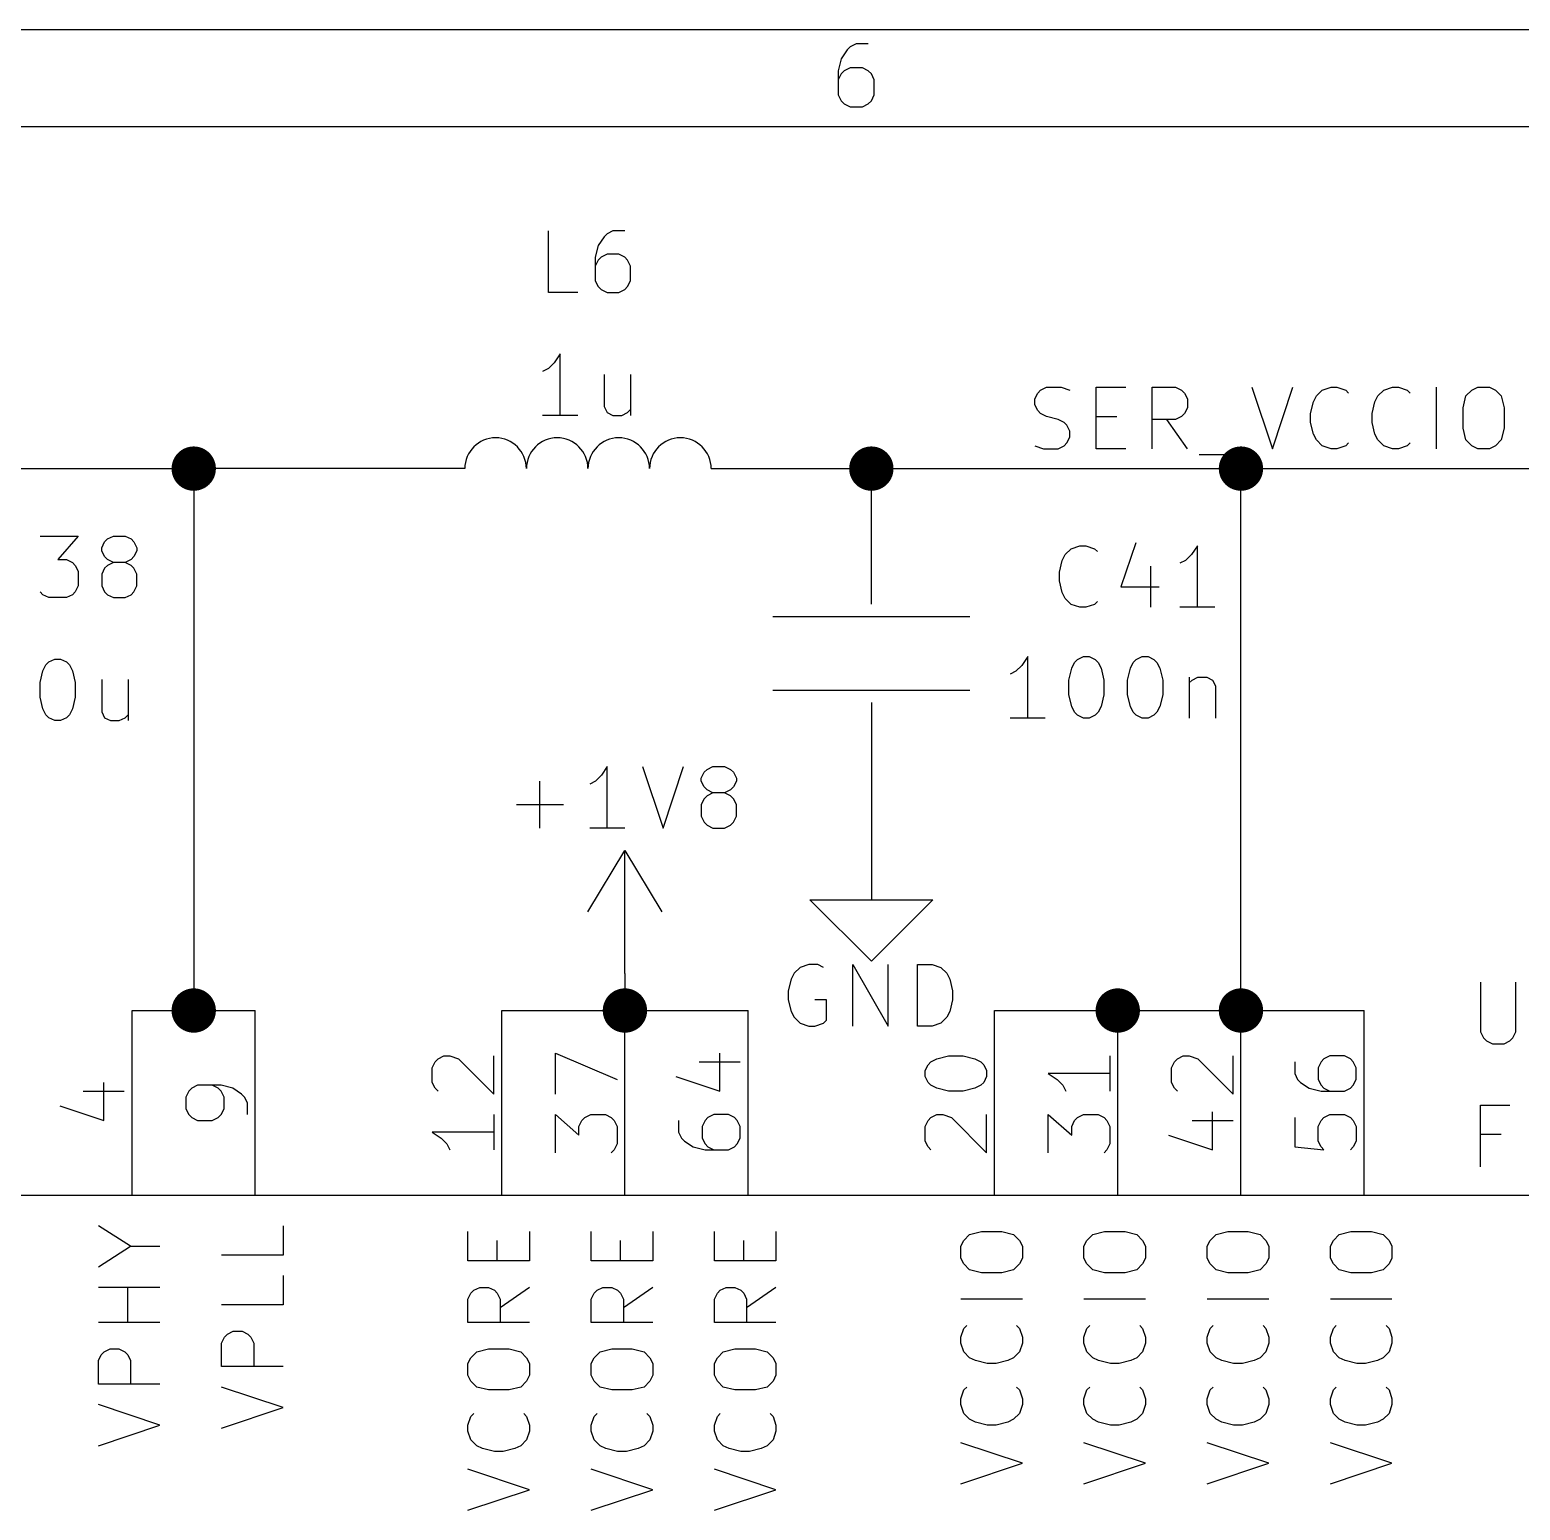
# Model space of a CAD drawing. Extents: x 0.4 to 16.1, y -11.3 to -0.4.
# Drawn here: x 10.577 to 11.787, y -1.596 to -0.394 of the extents above; entities that cross this region are included whole.
import ezdxf

# ---------------------------------------------------------------- set-up
doc = ezdxf.new("R2010")
doc.units = 0
doc.header["$MEASUREMENT"] = 0
for name, color, linetype in [('BLACK', 7, 'CONTINUOUS'), ('CYAN2', 4, 'CONTINUOUS'), ('GREEN2', 3, 'CONTINUOUS'), ('LYELLOW', 51, 'CONTINUOUS'), ('RED2', 1, 'CONTINUOUS')]:
    doc.layers.add(name, color=color, linetype=linetype)

msp = doc.modelspace()

# ---------------------------------------------------------------- linework, layer by layer
at = {"layer": 'BLACK', "linetype": 'CONTINUOUS'}
for p, q in [((11.3926, -0.69339), (11.395, -0.688626)), ((11.395, -0.688626), (11.3974, -0.686248)), ((11.3974, -0.686248), (11.4022, -0.683866)), ((11.4022, -0.683866), (11.4141, -0.683866)), ((11.4141, -0.683866), (11.4212, -0.686248)), ((11.4426, -0.733866), (11.4426, -0.683866)), ((11.4426, -0.683866), (11.4665, -0.683866)), ((11.4879, -0.733866), (11.4879, -0.683866)), ((11.4879, -0.683866), (11.5069, -0.683866)), ((11.5069, -0.683866), (11.5117, -0.686248)), ((11.5117, -0.686248), (11.5141, -0.688626)), ((11.5141, -0.688626), (11.5165, -0.69339)), ((11.5688, -0.683866), (11.5855, -0.733866)), ((11.5855, -0.733866), (11.6022, -0.683866)), ((11.6212, -0.691008), (11.626, -0.686248)), ((11.626, -0.686248), (11.6331, -0.683866)), ((11.6331, -0.683866), (11.6379, -0.683866)), ((11.6379, -0.683866), (11.645, -0.686248)), ((11.645, -0.686248), (11.6474, -0.688626)), ((11.6712, -0.691008), (11.676, -0.686248)), ((11.676, -0.686248), (11.6831, -0.683866)), ((11.6831, -0.683866), (11.6879, -0.683866)), ((11.6879, -0.683866), (11.695, -0.686248)), ((11.695, -0.686248), (11.6974, -0.688626)), ((11.7188, -0.733866), (11.7188, -0.683866)), ((11.7426, -0.691008), (11.7474, -0.686248)), ((11.7474, -0.686248), (11.7522, -0.683866)), ((11.7522, -0.683866), (11.7617, -0.683866)), ((11.7617, -0.683866), (11.7665, -0.686248)), ((11.7665, -0.686248), (11.7712, -0.691008)), ((11.3926, -0.69815), (11.3926, -0.69339)), ((11.395, -0.702913), (11.3926, -0.69815)), ((11.5165, -0.700531), (11.5141, -0.705295)), ((11.5165, -0.69339), (11.5165, -0.700531)), ((11.6165, -0.705295), (11.6188, -0.695772)), ((11.6188, -0.695772), (11.6212, -0.691008)), ((11.6665, -0.705295), (11.6688, -0.695772)), ((11.6688, -0.695772), (11.6712, -0.691008)), ((11.7403, -0.700531), (11.7426, -0.691008)), ((11.7403, -0.717197), (11.7403, -0.700531)), ((11.7712, -0.691008), (11.7736, -0.700531)), ((11.7736, -0.700531), (11.7736, -0.717197)), ((11.3974, -0.705295), (11.395, -0.702913)), ((11.4022, -0.707673), (11.3974, -0.705295)), ((11.4117, -0.710055), (11.4022, -0.707673)), ((11.4165, -0.712437), (11.4117, -0.710055)), ((11.4188, -0.714819), (11.4165, -0.712437)), ((11.4426, -0.707673), (11.4593, -0.707673)), ((11.5069, -0.710055), (11.4879, -0.710055)), ((11.5165, -0.733866), (11.4998, -0.710055)), ((11.5117, -0.707673), (11.5069, -0.710055)), ((11.5141, -0.705295), (11.5117, -0.707673)), ((11.6165, -0.712437), (11.6165, -0.705295)), ((11.6188, -0.721961), (11.6165, -0.712437)), ((11.6665, -0.712437), (11.6665, -0.705295)), ((11.6688, -0.721961), (11.6665, -0.712437)), ((11.4212, -0.719579), (11.4188, -0.714819)), ((11.4188, -0.729102), (11.4212, -0.724343)), ((11.4212, -0.724343), (11.4212, -0.719579)), ((11.6212, -0.72672), (11.6188, -0.721961)), ((11.6712, -0.72672), (11.6688, -0.721961)), ((11.7426, -0.72672), (11.7403, -0.717197)), ((11.7736, -0.717197), (11.7712, -0.72672)), ((11.3926, -0.731484), (11.3998, -0.733866)), ((11.3998, -0.733866), (11.4117, -0.733866)), ((11.4117, -0.733866), (11.4165, -0.731484)), ((11.4165, -0.731484), (11.4188, -0.729102)), ((11.4665, -0.733866), (11.4426, -0.733866)), ((11.626, -0.731484), (11.6212, -0.72672)), ((11.6331, -0.733866), (11.626, -0.731484)), ((11.6379, -0.733866), (11.6331, -0.733866)), ((11.645, -0.731484), (11.6379, -0.733866)), ((11.6474, -0.729102), (11.645, -0.731484)), ((11.676, -0.731484), (11.6712, -0.72672)), ((11.6831, -0.733866), (11.676, -0.731484)), ((11.6879, -0.733866), (11.6831, -0.733866)), ((11.695, -0.731484), (11.6879, -0.733866)), ((11.6974, -0.729102), (11.695, -0.731484)), ((11.7474, -0.731484), (11.7426, -0.72672)), ((11.7522, -0.733866), (11.7474, -0.731484)), ((11.7617, -0.733866), (11.7522, -0.733866)), ((11.7665, -0.731484), (11.7617, -0.733866)), ((11.7712, -0.72672), (11.7665, -0.731484)), ((11.526, -0.738626), (11.5641, -0.738626))]:
    msp.add_line(p, q, dxfattribs=at)
at = {"layer": 'CYAN2', "linetype": 'CONTINUOUS'}
for p, q in [((10.9979, -0.606957), (10.9979, -0.556957)), ((11.0431, -0.561717), (11.0383, -0.568862)), ((11.0455, -0.559339), (11.0431, -0.561717)), ((11.0502, -0.556957), (11.0455, -0.559339)), ((11.0598, -0.556957), (11.0502, -0.556957)), ((11.0383, -0.568862), (11.0359, -0.578386)), ((11.0359, -0.578386), (11.0359, -0.597433)), ((11.0407, -0.578386), (11.0383, -0.580764)), ((11.0455, -0.576004), (11.0407, -0.578386)), ((11.055, -0.576004), (11.0455, -0.576004)), ((11.0598, -0.578386), (11.055, -0.576004)), ((11.0621, -0.580764), (11.0598, -0.578386)), ((11.0383, -0.580764), (11.0359, -0.585528)), ((11.0645, -0.585528), (11.0621, -0.580764)), ((11.0645, -0.597433), (11.0645, -0.585528)), ((11.0359, -0.597433), (11.0383, -0.602193)), ((11.0383, -0.602193), (11.0407, -0.604575)), ((11.0407, -0.604575), (11.0455, -0.606957)), ((11.055, -0.606957), (11.0598, -0.604575)), ((11.0598, -0.604575), (11.0621, -0.602193)), ((11.0621, -0.602193), (11.0645, -0.597433)), ((11.0217, -0.606957), (10.9979, -0.606957)), ((11.0455, -0.606957), (11.055, -0.606957)), ((11.0026, -0.663976), (10.9979, -0.66874)), ((11.0074, -0.656835), (11.0026, -0.663976)), ((11.0074, -0.706835), (11.0074, -0.656835)), ((10.9979, -0.66874), (10.9931, -0.671118)), ((11.0431, -0.6735), (11.0431, -0.699689)), ((11.0645, -0.6735), (11.0645, -0.706835)), ((11.0431, -0.699689), (11.0455, -0.704453)), ((11.0217, -0.706835), (10.9931, -0.706835)), ((11.0455, -0.704453), (11.0502, -0.706835)), ((11.0502, -0.706835), (11.0574, -0.706835)), ((11.0574, -0.706835), (11.0621, -0.704453)), ((11.0621, -0.704453), (11.0645, -0.702071)), ((10.5853, -0.804752), (10.6162, -0.804752)), ((10.6162, -0.804752), (10.5996, -0.823799)), ((10.6353, -0.814276), (10.6376, -0.809512)), ((10.6376, -0.809512), (10.64, -0.807134)), ((10.64, -0.807134), (10.6448, -0.804752)), ((10.6448, -0.804752), (10.6543, -0.804752)), ((10.6543, -0.804752), (10.6591, -0.807134)), ((10.6591, -0.807134), (10.6615, -0.809512)), ((10.6615, -0.809512), (10.6638, -0.814276)), ((11.4746, -0.810232), (11.4626, -0.845945)), ((10.6353, -0.816657), (10.6353, -0.814276)), ((10.6376, -0.821417), (10.6353, -0.816657)), ((10.64, -0.823799), (10.6376, -0.821417)), ((10.6615, -0.821417), (10.6591, -0.823799)), ((10.6638, -0.816657), (10.6615, -0.821417)), ((10.6638, -0.814276), (10.6638, -0.816657)), ((11.415, -0.82452), (11.4174, -0.819756)), ((11.4174, -0.819756), (11.4222, -0.814996)), ((11.4222, -0.814996), (11.4293, -0.812614)), ((11.4293, -0.812614), (11.4341, -0.812614)), ((11.4341, -0.812614), (11.4412, -0.814996)), ((11.4412, -0.814996), (11.4436, -0.817374)), ((11.5198, -0.819756), (11.515, -0.82452)), ((11.5246, -0.812614), (11.5198, -0.819756)), ((11.5246, -0.862614), (11.5246, -0.812614)), ((10.5996, -0.823799), (10.6067, -0.823799)), ((10.6067, -0.823799), (10.6115, -0.826181)), ((10.6115, -0.826181), (10.6138, -0.828559)), ((10.6138, -0.828559), (10.6162, -0.833323)), ((10.6162, -0.833323), (10.6162, -0.845228)), ((10.6376, -0.830941), (10.6353, -0.835705)), ((10.64, -0.828559), (10.6376, -0.830941)), ((10.6448, -0.826181), (10.64, -0.823799)), ((10.6448, -0.826181), (10.64, -0.828559)), ((10.6543, -0.826181), (10.6448, -0.826181)), ((10.6591, -0.823799), (10.6543, -0.826181)), ((10.6591, -0.828559), (10.6543, -0.826181)), ((10.6615, -0.830941), (10.6591, -0.828559)), ((10.6638, -0.835705), (10.6615, -0.830941)), ((11.4126, -0.834043), (11.415, -0.82452)), ((11.4126, -0.841185), (11.4126, -0.834043)), ((11.4865, -0.82928), (11.4865, -0.862614)), ((11.515, -0.82452), (11.5103, -0.826898)), ((10.6162, -0.845228), (10.6138, -0.849988)), ((10.6353, -0.835705), (10.6353, -0.845228)), ((10.6353, -0.845228), (10.6376, -0.849988)), ((10.6615, -0.849988), (10.6638, -0.845228)), ((10.6638, -0.845228), (10.6638, -0.835705)), ((11.415, -0.850709), (11.4126, -0.841185)), ((11.4626, -0.845945), (11.4936, -0.845945)), ((10.5876, -0.85237), (10.5853, -0.849988)), ((10.5924, -0.854752), (10.5876, -0.85237)), ((10.6067, -0.854752), (10.5924, -0.854752)), ((10.6115, -0.85237), (10.6067, -0.854752)), ((10.6138, -0.849988), (10.6115, -0.85237)), ((10.6376, -0.849988), (10.64, -0.85237)), ((10.64, -0.85237), (10.6448, -0.854752)), ((10.6448, -0.854752), (10.6543, -0.854752)), ((10.6543, -0.854752), (10.6591, -0.85237)), ((10.6591, -0.85237), (10.6615, -0.849988)), ((11.4174, -0.855469), (11.415, -0.850709)), ((11.4222, -0.860232), (11.4174, -0.855469)), ((11.4436, -0.85785), (11.4412, -0.860232)), ((11.4293, -0.862614), (11.4222, -0.860232)), ((11.4341, -0.862614), (11.4293, -0.862614)), ((11.4412, -0.860232), (11.4341, -0.862614)), ((11.5388, -0.862614), (11.5103, -0.862614)), ((10.59, -0.90939), (10.5924, -0.907012)), ((10.5924, -0.907012), (10.5972, -0.90463)), ((10.5972, -0.90463), (10.6019, -0.90463)), ((10.6019, -0.90463), (10.6067, -0.907012)), ((10.6067, -0.907012), (10.6091, -0.90939)), ((11.3869, -0.902614), (11.3822, -0.909756)), ((11.3869, -0.952614), (11.3869, -0.902614)), ((11.425, -0.907374), (11.4274, -0.904996)), ((11.4274, -0.904996), (11.4322, -0.902614)), ((11.4322, -0.902614), (11.4369, -0.902614)), ((11.4369, -0.902614), (11.4417, -0.904996)), ((11.4417, -0.904996), (11.4441, -0.907374)), ((11.4726, -0.907374), (11.475, -0.904996)), ((11.475, -0.904996), (11.4798, -0.902614)), ((11.4798, -0.902614), (11.4846, -0.902614)), ((11.4846, -0.902614), (11.4893, -0.904996)), ((11.4893, -0.904996), (11.4917, -0.907374)), ((10.5853, -0.923677), (10.5876, -0.914154)), ((10.5876, -0.914154), (10.59, -0.90939)), ((10.6091, -0.90939), (10.6115, -0.914154)), ((10.6115, -0.914154), (10.6138, -0.923677)), ((11.3774, -0.91452), (11.3726, -0.916898)), ((11.3822, -0.909756), (11.3774, -0.91452)), ((11.4203, -0.921661), (11.4226, -0.912138)), ((11.4226, -0.912138), (11.425, -0.907374)), ((11.4441, -0.907374), (11.4465, -0.912138)), ((11.4465, -0.912138), (11.4488, -0.921661)), ((11.4679, -0.921661), (11.4703, -0.912138)), ((11.4703, -0.912138), (11.4726, -0.907374)), ((11.4917, -0.907374), (11.4941, -0.912138)), ((11.4941, -0.912138), (11.4965, -0.921661)), ((11.5179, -0.91928), (11.5179, -0.952614)), ((11.5203, -0.921661), (11.525, -0.91928)), ((11.525, -0.91928), (11.5322, -0.91928)), ((11.5322, -0.91928), (11.5369, -0.921661)), ((10.5853, -0.935583), (10.5853, -0.923677)), ((10.6138, -0.923677), (10.6138, -0.935583)), ((10.6353, -0.921295), (10.6353, -0.947484)), ((10.6567, -0.921295), (10.6567, -0.95463)), ((11.4203, -0.933567), (11.4203, -0.921661)), ((11.4488, -0.921661), (11.4488, -0.933567)), ((11.4679, -0.933567), (11.4679, -0.921661)), ((11.4965, -0.921661), (11.4965, -0.933567)), ((11.5179, -0.924043), (11.5203, -0.921661)), ((11.5369, -0.921661), (11.5393, -0.926421)), ((11.5393, -0.926421), (11.5393, -0.952614)), ((10.5876, -0.945106), (10.5853, -0.935583)), ((10.6138, -0.935583), (10.6115, -0.945106)), ((11.4226, -0.943091), (11.4203, -0.933567)), ((11.425, -0.94785), (11.4226, -0.943091)), ((11.4465, -0.943091), (11.4441, -0.94785)), ((11.4488, -0.933567), (11.4465, -0.943091)), ((11.4703, -0.943091), (11.4679, -0.933567)), ((11.4726, -0.94785), (11.4703, -0.943091)), ((11.4941, -0.943091), (11.4917, -0.94785)), ((11.4965, -0.933567), (11.4941, -0.943091)), ((10.59, -0.949866), (10.5876, -0.945106)), ((10.5924, -0.952248), (10.59, -0.949866)), ((10.5972, -0.95463), (10.5924, -0.952248)), ((10.6019, -0.95463), (10.5972, -0.95463)), ((10.6067, -0.952248), (10.6019, -0.95463)), ((10.6091, -0.949866), (10.6067, -0.952248)), ((10.6115, -0.945106), (10.6091, -0.949866)), ((10.6353, -0.947484), (10.6376, -0.952248)), ((10.6376, -0.952248), (10.6424, -0.95463)), ((10.6424, -0.95463), (10.6496, -0.95463)), ((10.6496, -0.95463), (10.6543, -0.952248)), ((10.6543, -0.952248), (10.6567, -0.949866)), ((11.4012, -0.952614), (11.3726, -0.952614)), ((11.4274, -0.950232), (11.425, -0.94785)), ((11.4322, -0.952614), (11.4274, -0.950232)), ((11.4369, -0.952614), (11.4322, -0.952614)), ((11.4417, -0.950232), (11.4369, -0.952614)), ((11.4441, -0.94785), (11.4417, -0.950232)), ((11.475, -0.950232), (11.4726, -0.94785)), ((11.4798, -0.952614), (11.475, -0.950232)), ((11.4846, -0.952614), (11.4798, -0.952614)), ((11.4893, -0.950232), (11.4846, -0.952614)), ((11.4917, -0.94785), (11.4893, -0.950232)), ((11.0457, -0.991835), (11.0409, -0.998976)), ((11.0457, -1.04183), (11.0457, -0.991835)), ((11.0743, -0.991835), (11.0909, -1.04183)), ((11.0909, -1.04183), (11.1076, -0.991835)), ((11.1267, -0.994217), (11.1314, -0.991835)), ((11.1314, -0.991835), (11.1409, -0.991835)), ((11.1409, -0.991835), (11.1457, -0.994217)), ((10.9909, -1.04183), (10.9909, -1.00374)), ((11.0362, -1.00374), (11.0314, -1.00612)), ((11.0409, -0.998976), (11.0362, -1.00374)), ((11.1219, -1.00136), (11.1243, -0.996594)), ((11.1219, -1.00374), (11.1219, -1.00136)), ((11.1243, -1.0085), (11.1219, -1.00374)), ((11.1243, -0.996594), (11.1267, -0.994217)), ((11.1457, -0.994217), (11.1481, -0.996594)), ((11.1481, -0.996594), (11.1505, -1.00136)), ((11.1505, -1.00374), (11.1481, -1.0085)), ((11.1505, -1.00136), (11.1505, -1.00374)), ((11.1267, -1.01088), (11.1243, -1.0085)), ((11.1267, -1.01564), (11.1243, -1.01802)), ((11.1314, -1.01326), (11.1267, -1.01088)), ((11.1314, -1.01326), (11.1267, -1.01564)), ((11.1409, -1.01326), (11.1314, -1.01326)), ((11.1457, -1.01088), (11.1409, -1.01326)), ((11.1457, -1.01564), (11.1409, -1.01326)), ((11.1481, -1.0085), (11.1457, -1.01088)), ((11.1481, -1.01802), (11.1457, -1.01564)), ((10.9719, -1.02279), (11.01, -1.02279)), ((11.1243, -1.01802), (11.1219, -1.02279)), ((11.1219, -1.02279), (11.1219, -1.03231)), ((11.1505, -1.02279), (11.1481, -1.01802)), ((11.1505, -1.03231), (11.1505, -1.02279)), ((11.1219, -1.03231), (11.1243, -1.03707)), ((11.1243, -1.03707), (11.1267, -1.03945)), ((11.1267, -1.03945), (11.1314, -1.04183)), ((11.1409, -1.04183), (11.1457, -1.03945)), ((11.1457, -1.03945), (11.1481, -1.03707)), ((11.1481, -1.03707), (11.1505, -1.03231)), ((11.06, -1.04183), (11.0314, -1.04183)), ((11.1314, -1.04183), (11.1409, -1.04183)), ((11.1974, -1.15976), (11.195, -1.16452)), ((11.2022, -1.155), (11.1974, -1.15976)), ((11.2093, -1.15261), (11.2022, -1.155)), ((11.2165, -1.15261), (11.2093, -1.15261)), ((11.2212, -1.155), (11.2165, -1.15261)), ((11.245, -1.20261), (11.245, -1.15261)), ((11.245, -1.15261), (11.2736, -1.20261)), ((11.2736, -1.20261), (11.2736, -1.15261)), ((11.2974, -1.20261), (11.2974, -1.15261)), ((11.2974, -1.15261), (11.3093, -1.15261)), ((11.3093, -1.15261), (11.3165, -1.155)), ((11.3165, -1.155), (11.3212, -1.15976)), ((11.3212, -1.15976), (11.3236, -1.16452)), ((11.195, -1.16452), (11.1926, -1.17404)), ((11.3236, -1.16452), (11.326, -1.17404)), ((11.7545, -1.16695), (11.7545, -1.20743)), ((11.7831, -1.20743), (11.7831, -1.16695)), ((11.1926, -1.17404), (11.1926, -1.18119)), ((11.1926, -1.18119), (11.195, -1.19071)), ((11.2236, -1.18119), (11.2141, -1.18119)), ((11.2236, -1.19785), (11.2236, -1.18119)), ((11.326, -1.18119), (11.3236, -1.19071)), ((11.326, -1.17404), (11.326, -1.18119)), ((11.195, -1.19071), (11.1974, -1.19547)), ((11.1974, -1.19547), (11.2022, -1.20023)), ((11.3212, -1.19547), (11.3165, -1.20023)), ((11.3236, -1.19071), (11.3212, -1.19547)), ((11.2022, -1.20023), (11.2093, -1.20261)), ((11.2093, -1.20261), (11.2141, -1.20261)), ((11.2141, -1.20261), (11.2212, -1.20023)), ((11.2212, -1.20023), (11.2236, -1.19785)), ((11.3093, -1.20261), (11.2974, -1.20261)), ((11.3165, -1.20023), (11.3093, -1.20261)), ((11.7545, -1.20743), (11.7569, -1.21219)), ((11.7807, -1.21219), (11.7831, -1.20743)), ((11.7569, -1.21219), (11.7593, -1.21457)), ((11.7593, -1.21457), (11.7641, -1.21695)), ((11.7641, -1.21695), (11.7736, -1.21695)), ((11.7736, -1.21695), (11.7783, -1.21457)), ((11.7783, -1.21457), (11.7807, -1.21219)), ((11.7545, -1.31683), (11.7545, -1.26683)), ((11.7545, -1.26683), (11.7783, -1.26683)), ((11.7712, -1.29064), (11.7545, -1.29064)), ((10.6588, -1.38143), (10.6326, -1.36476)), ((10.7826, -1.36476), (10.7826, -1.38857)), ((10.9326, -1.39333), (10.9326, -1.36952)), ((10.9564, -1.39333), (10.9564, -1.37667)), ((10.9826, -1.36952), (10.9826, -1.39333)), ((11.0326, -1.39333), (11.0326, -1.36952)), ((11.0564, -1.39333), (11.0564, -1.37667)), ((11.0826, -1.36952), (11.0826, -1.39333)), ((11.1326, -1.39333), (11.1326, -1.36952)), ((11.1564, -1.39333), (11.1564, -1.37667)), ((11.1826, -1.36952), (11.1826, -1.39333)), ((11.3326, -1.38143), (11.335, -1.37667)), ((11.335, -1.37667), (11.3398, -1.3719)), ((11.3398, -1.3719), (11.3493, -1.36952)), ((11.3493, -1.36952), (11.3659, -1.36952)), ((11.3659, -1.36952), (11.3755, -1.3719)), ((11.3755, -1.3719), (11.3802, -1.37667)), ((11.3802, -1.37667), (11.3826, -1.38143)), ((11.4326, -1.38143), (11.435, -1.37667)), ((11.435, -1.37667), (11.4398, -1.3719)), ((11.4398, -1.3719), (11.4493, -1.36952)), ((11.4493, -1.36952), (11.4659, -1.36952)), ((11.4659, -1.36952), (11.4755, -1.3719)), ((11.4755, -1.3719), (11.4802, -1.37667)), ((11.4802, -1.37667), (11.4826, -1.38143)), ((11.5326, -1.38143), (11.535, -1.37667)), ((11.535, -1.37667), (11.5398, -1.3719)), ((11.5398, -1.3719), (11.5493, -1.36952)), ((11.5493, -1.36952), (11.5659, -1.36952)), ((11.5659, -1.36952), (11.5755, -1.3719)), ((11.5755, -1.3719), (11.5802, -1.37667)), ((11.5802, -1.37667), (11.5826, -1.38143)), ((11.6326, -1.38143), (11.635, -1.37667)), ((11.635, -1.37667), (11.6398, -1.3719)), ((11.6398, -1.3719), (11.6493, -1.36952)), ((11.6493, -1.36952), (11.6659, -1.36952)), ((11.6659, -1.36952), (11.6755, -1.3719)), ((11.6755, -1.3719), (11.6802, -1.37667)), ((11.6802, -1.37667), (11.6826, -1.38143)), ((10.6326, -1.39809), (10.6588, -1.38143)), ((10.6588, -1.38143), (10.6826, -1.38143)), ((10.7826, -1.38857), (10.7326, -1.38857)), ((11.3326, -1.39095), (11.3326, -1.38143)), ((11.335, -1.39571), (11.3326, -1.39095)), ((11.3826, -1.39095), (11.3802, -1.39571)), ((11.3826, -1.38143), (11.3826, -1.39095)), ((11.4326, -1.39095), (11.4326, -1.38143)), ((11.435, -1.39571), (11.4326, -1.39095)), ((11.4826, -1.39095), (11.4802, -1.39571)), ((11.4826, -1.38143), (11.4826, -1.39095)), ((11.5326, -1.39095), (11.5326, -1.38143)), ((11.535, -1.39571), (11.5326, -1.39095)), ((11.5826, -1.39095), (11.5802, -1.39571)), ((11.5826, -1.38143), (11.5826, -1.39095)), ((11.6326, -1.39095), (11.6326, -1.38143)), ((11.635, -1.39571), (11.6326, -1.39095)), ((11.6826, -1.39095), (11.6802, -1.39571)), ((11.6826, -1.38143), (11.6826, -1.39095)), ((10.9826, -1.39333), (10.9326, -1.39333)), ((11.0826, -1.39333), (11.0326, -1.39333)), ((11.1826, -1.39333), (11.1326, -1.39333)), ((11.3398, -1.40047), (11.335, -1.39571)), ((11.3493, -1.40285), (11.3398, -1.40047)), ((11.3659, -1.40285), (11.3493, -1.40285)), ((11.3755, -1.40047), (11.3659, -1.40285)), ((11.3802, -1.39571), (11.3755, -1.40047)), ((11.4398, -1.40047), (11.435, -1.39571)), ((11.4493, -1.40285), (11.4398, -1.40047)), ((11.4659, -1.40285), (11.4493, -1.40285)), ((11.4755, -1.40047), (11.4659, -1.40285)), ((11.4802, -1.39571), (11.4755, -1.40047)), ((11.5398, -1.40047), (11.535, -1.39571)), ((11.5493, -1.40285), (11.5398, -1.40047)), ((11.5659, -1.40285), (11.5493, -1.40285)), ((11.5755, -1.40047), (11.5659, -1.40285)), ((11.5802, -1.39571), (11.5755, -1.40047)), ((11.6398, -1.40047), (11.635, -1.39571)), ((11.6493, -1.40285), (11.6398, -1.40047)), ((11.6659, -1.40285), (11.6493, -1.40285)), ((11.6755, -1.40047), (11.6659, -1.40285)), ((11.6802, -1.39571), (11.6755, -1.40047)), ((10.6826, -1.41476), (10.6326, -1.41476)), ((10.6564, -1.44333), (10.6564, -1.41476)), ((10.7826, -1.40524), (10.7826, -1.42905)), ((10.9374, -1.41714), (10.9421, -1.41476)), ((10.9421, -1.41476), (10.9493, -1.41476)), ((10.9493, -1.41476), (10.954, -1.41714)), ((10.9826, -1.41476), (10.9588, -1.43143)), ((11.0374, -1.41714), (11.0421, -1.41476)), ((11.0421, -1.41476), (11.0493, -1.41476)), ((11.0493, -1.41476), (11.054, -1.41714)), ((11.0826, -1.41476), (11.0588, -1.43143)), ((11.1374, -1.41714), (11.1421, -1.41476)), ((11.1421, -1.41476), (11.1493, -1.41476)), ((11.1493, -1.41476), (11.154, -1.41714)), ((11.1826, -1.41476), (11.1588, -1.43143)), ((10.9326, -1.42428), (10.935, -1.41952)), ((10.9326, -1.44333), (10.9326, -1.42428)), ((10.935, -1.41952), (10.9374, -1.41714)), ((10.954, -1.41714), (10.9564, -1.41952)), ((10.9564, -1.41952), (10.9588, -1.42428)), ((10.9588, -1.42428), (10.9588, -1.44333)), ((11.0326, -1.42428), (11.035, -1.41952)), ((11.0326, -1.44333), (11.0326, -1.42428)), ((11.035, -1.41952), (11.0374, -1.41714)), ((11.054, -1.41714), (11.0564, -1.41952)), ((11.0564, -1.41952), (11.0588, -1.42428)), ((11.0588, -1.42428), (11.0588, -1.44333)), ((11.1326, -1.42428), (11.135, -1.41952)), ((11.1326, -1.44333), (11.1326, -1.42428)), ((11.135, -1.41952), (11.1374, -1.41714)), ((11.154, -1.41714), (11.1564, -1.41952)), ((11.1564, -1.41952), (11.1588, -1.42428)), ((11.1588, -1.42428), (11.1588, -1.44333)), ((11.3826, -1.42428), (11.3326, -1.42428)), ((11.4826, -1.42428), (11.4326, -1.42428)), ((11.5826, -1.42428), (11.5326, -1.42428)), ((11.6826, -1.42428), (11.6326, -1.42428)), ((10.7826, -1.42905), (10.7326, -1.42905)), ((10.6826, -1.44333), (10.6326, -1.44333)), ((10.7374, -1.45285), (10.7421, -1.45047)), ((10.7421, -1.45047), (10.7493, -1.45047)), ((10.7493, -1.45047), (10.754, -1.45285)), ((10.9826, -1.44333), (10.9326, -1.44333)), ((11.0826, -1.44333), (11.0326, -1.44333)), ((11.1826, -1.44333), (11.1326, -1.44333)), ((11.3326, -1.45524), (11.335, -1.44809)), ((11.335, -1.44809), (11.3374, -1.44571)), ((11.3779, -1.44571), (11.3802, -1.44809)), ((11.3802, -1.44809), (11.3826, -1.45524)), ((11.4326, -1.45524), (11.435, -1.44809)), ((11.435, -1.44809), (11.4374, -1.44571)), ((11.4779, -1.44571), (11.4802, -1.44809)), ((11.4802, -1.44809), (11.4826, -1.45524)), ((11.5326, -1.45524), (11.535, -1.44809)), ((11.535, -1.44809), (11.5374, -1.44571)), ((11.5779, -1.44571), (11.5802, -1.44809)), ((11.5802, -1.44809), (11.5826, -1.45524)), ((11.6326, -1.45524), (11.635, -1.44809)), ((11.635, -1.44809), (11.6374, -1.44571)), ((11.6779, -1.44571), (11.6802, -1.44809)), ((11.6802, -1.44809), (11.6826, -1.45524)), ((10.7326, -1.46), (10.735, -1.45524)), ((10.7326, -1.47905), (10.7326, -1.46)), ((10.735, -1.45524), (10.7374, -1.45285)), ((10.754, -1.45285), (10.7564, -1.45524)), ((10.7564, -1.45524), (10.7588, -1.46)), ((10.7588, -1.46), (10.7588, -1.47905)), ((11.3326, -1.46), (11.3326, -1.45524)), ((11.335, -1.46714), (11.3326, -1.46)), ((11.3826, -1.46), (11.3802, -1.46714)), ((11.3826, -1.45524), (11.3826, -1.46)), ((11.4326, -1.46), (11.4326, -1.45524)), ((11.435, -1.46714), (11.4326, -1.46)), ((11.4826, -1.46), (11.4802, -1.46714)), ((11.4826, -1.45524), (11.4826, -1.46)), ((11.5326, -1.46), (11.5326, -1.45524)), ((11.535, -1.46714), (11.5326, -1.46)), ((11.5826, -1.46), (11.5802, -1.46714)), ((11.5826, -1.45524), (11.5826, -1.46)), ((11.6326, -1.46), (11.6326, -1.45524)), ((11.635, -1.46714), (11.6326, -1.46)), ((11.6826, -1.46), (11.6802, -1.46714)), ((11.6826, -1.45524), (11.6826, -1.46)), ((10.6326, -1.47428), (10.635, -1.46952)), ((10.6326, -1.49333), (10.6326, -1.47428)), ((10.635, -1.46952), (10.6374, -1.46714)), ((10.6374, -1.46714), (10.6421, -1.46476)), ((10.6421, -1.46476), (10.6493, -1.46476)), ((10.6493, -1.46476), (10.654, -1.46714)), ((10.654, -1.46714), (10.6564, -1.46952)), ((10.6564, -1.46952), (10.6588, -1.47428)), ((10.6588, -1.47428), (10.6588, -1.49333)), ((10.9326, -1.47667), (10.935, -1.4719)), ((10.935, -1.4719), (10.9398, -1.46714)), ((10.9398, -1.46714), (10.9493, -1.46476)), ((10.9493, -1.46476), (10.9659, -1.46476)), ((10.9659, -1.46476), (10.9755, -1.46714)), ((10.9755, -1.46714), (10.9802, -1.4719)), ((10.9802, -1.4719), (10.9826, -1.47667)), ((11.0326, -1.47667), (11.035, -1.4719)), ((11.035, -1.4719), (11.0398, -1.46714)), ((11.0398, -1.46714), (11.0493, -1.46476)), ((11.0493, -1.46476), (11.0659, -1.46476)), ((11.0659, -1.46476), (11.0755, -1.46714)), ((11.0755, -1.46714), (11.0802, -1.4719)), ((11.0802, -1.4719), (11.0826, -1.47667)), ((11.1326, -1.47667), (11.135, -1.4719)), ((11.135, -1.4719), (11.1398, -1.46714)), ((11.1398, -1.46714), (11.1493, -1.46476)), ((11.1493, -1.46476), (11.1659, -1.46476)), ((11.1659, -1.46476), (11.1755, -1.46714)), ((11.1755, -1.46714), (11.1802, -1.4719)), ((11.1802, -1.4719), (11.1826, -1.47667)), ((11.3398, -1.4719), (11.335, -1.46714)), ((11.3445, -1.47428), (11.3398, -1.4719)), ((11.354, -1.47667), (11.3445, -1.47428)), ((11.3707, -1.47428), (11.3612, -1.47667)), ((11.3755, -1.4719), (11.3707, -1.47428)), ((11.3802, -1.46714), (11.3755, -1.4719)), ((11.4398, -1.4719), (11.435, -1.46714)), ((11.4445, -1.47428), (11.4398, -1.4719)), ((11.454, -1.47667), (11.4445, -1.47428)), ((11.4707, -1.47428), (11.4612, -1.47667)), ((11.4755, -1.4719), (11.4707, -1.47428)), ((11.4802, -1.46714), (11.4755, -1.4719)), ((11.5398, -1.4719), (11.535, -1.46714)), ((11.5445, -1.47428), (11.5398, -1.4719)), ((11.554, -1.47667), (11.5445, -1.47428)), ((11.5707, -1.47428), (11.5612, -1.47667)), ((11.5755, -1.4719), (11.5707, -1.47428)), ((11.5802, -1.46714), (11.5755, -1.4719)), ((11.6398, -1.4719), (11.635, -1.46714)), ((11.6445, -1.47428), (11.6398, -1.4719)), ((11.654, -1.47667), (11.6445, -1.47428)), ((11.6707, -1.47428), (11.6612, -1.47667)), ((11.6755, -1.4719), (11.6707, -1.47428)), ((11.6802, -1.46714), (11.6755, -1.4719)), ((10.7826, -1.47905), (10.7326, -1.47905)), ((10.9326, -1.48619), (10.9326, -1.47667)), ((10.935, -1.49095), (10.9326, -1.48619)), ((10.9826, -1.48619), (10.9802, -1.49095)), ((10.9826, -1.47667), (10.9826, -1.48619)), ((11.0326, -1.48619), (11.0326, -1.47667)), ((11.035, -1.49095), (11.0326, -1.48619)), ((11.0826, -1.48619), (11.0802, -1.49095)), ((11.0826, -1.47667), (11.0826, -1.48619)), ((11.1326, -1.48619), (11.1326, -1.47667)), ((11.135, -1.49095), (11.1326, -1.48619)), ((11.1826, -1.48619), (11.1802, -1.49095)), ((11.1826, -1.47667), (11.1826, -1.48619)), ((11.3612, -1.47667), (11.354, -1.47667)), ((11.4612, -1.47667), (11.454, -1.47667)), ((11.5612, -1.47667), (11.554, -1.47667)), ((11.6612, -1.47667), (11.654, -1.47667)), ((10.6826, -1.49333), (10.6326, -1.49333)), ((10.7826, -1.51238), (10.7326, -1.49571)), ((10.9398, -1.49571), (10.935, -1.49095)), ((10.9493, -1.49809), (10.9398, -1.49571)), ((10.9659, -1.49809), (10.9493, -1.49809)), ((10.9755, -1.49571), (10.9659, -1.49809)), ((10.9802, -1.49095), (10.9755, -1.49571)), ((11.0398, -1.49571), (11.035, -1.49095)), ((11.0493, -1.49809), (11.0398, -1.49571)), ((11.0659, -1.49809), (11.0493, -1.49809)), ((11.0755, -1.49571), (11.0659, -1.49809)), ((11.0802, -1.49095), (11.0755, -1.49571)), ((11.1398, -1.49571), (11.135, -1.49095)), ((11.1493, -1.49809), (11.1398, -1.49571)), ((11.1659, -1.49809), (11.1493, -1.49809)), ((11.1755, -1.49571), (11.1659, -1.49809)), ((11.1802, -1.49095), (11.1755, -1.49571)), ((11.3326, -1.50524), (11.335, -1.49809)), ((11.335, -1.49809), (11.3374, -1.49571)), ((11.3779, -1.49571), (11.3802, -1.49809)), ((11.3802, -1.49809), (11.3826, -1.50524)), ((11.4326, -1.50524), (11.435, -1.49809)), ((11.435, -1.49809), (11.4374, -1.49571)), ((11.4779, -1.49571), (11.4802, -1.49809)), ((11.4802, -1.49809), (11.4826, -1.50524)), ((11.5326, -1.50524), (11.535, -1.49809)), ((11.535, -1.49809), (11.5374, -1.49571)), ((11.5779, -1.49571), (11.5802, -1.49809)), ((11.5802, -1.49809), (11.5826, -1.50524)), ((11.6326, -1.50524), (11.635, -1.49809)), ((11.635, -1.49809), (11.6374, -1.49571)), ((11.6779, -1.49571), (11.6802, -1.49809)), ((11.6802, -1.49809), (11.6826, -1.50524)), ((10.6826, -1.52667), (10.6326, -1.51)), ((11.3326, -1.51), (11.3326, -1.50524)), ((11.335, -1.51714), (11.3326, -1.51)), ((11.3826, -1.51), (11.3802, -1.51714)), ((11.3826, -1.50524), (11.3826, -1.51)), ((11.4326, -1.51), (11.4326, -1.50524)), ((11.435, -1.51714), (11.4326, -1.51)), ((11.4826, -1.51), (11.4802, -1.51714)), ((11.4826, -1.50524), (11.4826, -1.51)), ((11.5326, -1.51), (11.5326, -1.50524)), ((11.535, -1.51714), (11.5326, -1.51)), ((11.5826, -1.51), (11.5802, -1.51714)), ((11.5826, -1.50524), (11.5826, -1.51)), ((11.6326, -1.51), (11.6326, -1.50524)), ((11.635, -1.51714), (11.6326, -1.51)), ((11.6826, -1.51), (11.6802, -1.51714)), ((11.6826, -1.50524), (11.6826, -1.51)), ((10.7326, -1.52905), (10.7826, -1.51238)), ((10.9326, -1.52667), (10.935, -1.51952)), ((10.935, -1.51952), (10.9374, -1.51714)), ((10.9779, -1.51714), (10.9802, -1.51952)), ((10.9802, -1.51952), (10.9826, -1.52667)), ((11.0326, -1.52667), (11.035, -1.51952)), ((11.035, -1.51952), (11.0374, -1.51714)), ((11.0779, -1.51714), (11.0802, -1.51952)), ((11.0802, -1.51952), (11.0826, -1.52667)), ((11.1326, -1.52667), (11.135, -1.51952)), ((11.135, -1.51952), (11.1374, -1.51714)), ((11.1779, -1.51714), (11.1802, -1.51952)), ((11.1802, -1.51952), (11.1826, -1.52667)), ((11.3398, -1.5219), (11.335, -1.51714)), ((11.3445, -1.52428), (11.3398, -1.5219)), ((11.3755, -1.5219), (11.3707, -1.52428)), ((11.3802, -1.51714), (11.3755, -1.5219)), ((11.4398, -1.5219), (11.435, -1.51714)), ((11.4445, -1.52428), (11.4398, -1.5219)), ((11.4755, -1.5219), (11.4707, -1.52428)), ((11.4802, -1.51714), (11.4755, -1.5219)), ((11.5398, -1.5219), (11.535, -1.51714)), ((11.5445, -1.52428), (11.5398, -1.5219)), ((11.5755, -1.5219), (11.5707, -1.52428)), ((11.5802, -1.51714), (11.5755, -1.5219)), ((11.6398, -1.5219), (11.635, -1.51714)), ((11.6445, -1.52428), (11.6398, -1.5219)), ((11.6755, -1.5219), (11.6707, -1.52428)), ((11.6802, -1.51714), (11.6755, -1.5219)), ((10.6326, -1.54333), (10.6826, -1.52667)), ((10.9326, -1.53143), (10.9326, -1.52667)), ((10.935, -1.53857), (10.9326, -1.53143)), ((10.9826, -1.53143), (10.9802, -1.53857)), ((10.9826, -1.52667), (10.9826, -1.53143)), ((11.0326, -1.53143), (11.0326, -1.52667)), ((11.035, -1.53857), (11.0326, -1.53143)), ((11.0826, -1.53143), (11.0802, -1.53857)), ((11.0826, -1.52667), (11.0826, -1.53143)), ((11.1326, -1.53143), (11.1326, -1.52667)), ((11.135, -1.53857), (11.1326, -1.53143)), ((11.1826, -1.53143), (11.1802, -1.53857)), ((11.1826, -1.52667), (11.1826, -1.53143)), ((11.354, -1.52667), (11.3445, -1.52428)), ((11.3612, -1.52667), (11.354, -1.52667)), ((11.3707, -1.52428), (11.3612, -1.52667)), ((11.454, -1.52667), (11.4445, -1.52428)), ((11.4612, -1.52667), (11.454, -1.52667)), ((11.4707, -1.52428), (11.4612, -1.52667)), ((11.554, -1.52667), (11.5445, -1.52428)), ((11.5612, -1.52667), (11.554, -1.52667)), ((11.5707, -1.52428), (11.5612, -1.52667)), ((11.654, -1.52667), (11.6445, -1.52428)), ((11.6612, -1.52667), (11.654, -1.52667)), ((11.6707, -1.52428), (11.6612, -1.52667)), ((10.9398, -1.54333), (10.935, -1.53857)), ((10.9445, -1.54571), (10.9398, -1.54333)), ((10.954, -1.54809), (10.9445, -1.54571)), ((10.9612, -1.54809), (10.954, -1.54809)), ((10.9707, -1.54571), (10.9612, -1.54809)), ((10.9755, -1.54333), (10.9707, -1.54571)), ((10.9802, -1.53857), (10.9755, -1.54333)), ((11.0398, -1.54333), (11.035, -1.53857)), ((11.0445, -1.54571), (11.0398, -1.54333)), ((11.054, -1.54809), (11.0445, -1.54571)), ((11.0612, -1.54809), (11.054, -1.54809)), ((11.0707, -1.54571), (11.0612, -1.54809)), ((11.0755, -1.54333), (11.0707, -1.54571)), ((11.0802, -1.53857), (11.0755, -1.54333)), ((11.1398, -1.54333), (11.135, -1.53857)), ((11.1445, -1.54571), (11.1398, -1.54333)), ((11.154, -1.54809), (11.1445, -1.54571)), ((11.1612, -1.54809), (11.154, -1.54809)), ((11.1707, -1.54571), (11.1612, -1.54809)), ((11.1755, -1.54333), (11.1707, -1.54571)), ((11.1802, -1.53857), (11.1755, -1.54333)), ((11.3826, -1.55762), (11.3326, -1.54095)), ((11.4826, -1.55762), (11.4326, -1.54095)), ((11.5826, -1.55762), (11.5326, -1.54095)), ((11.6826, -1.55762), (11.6326, -1.54095)), ((11.3326, -1.57428), (11.3826, -1.55762)), ((11.4326, -1.57428), (11.4826, -1.55762)), ((11.5326, -1.57428), (11.5826, -1.55762)), ((11.6326, -1.57428), (11.6826, -1.55762)), ((10.9826, -1.57905), (10.9326, -1.56238)), ((11.0826, -1.57905), (11.0326, -1.56238)), ((11.1826, -1.57905), (11.1326, -1.56238)), ((10.9326, -1.59571), (10.9826, -1.57905)), ((11.0326, -1.59571), (11.0826, -1.57905)), ((11.1326, -1.59571), (11.1826, -1.57905))]:
    msp.add_line(p, q, dxfattribs=at)
at = {"layer": 'GREEN2', "linetype": 'CONTINUOUS'}
for p, q in [((10.41, -0.75), (10.71, -0.75)), ((10.88, -0.75), (10.71, -0.75)), ((10.71, -0.75), (10.71, -1.19)), ((11.18, -0.75), (11.26, -0.75)), ((11.26, -0.75), (11.56, -0.75)), ((11.56, -1.19), (11.56, -0.75)), ((11.56, -0.75), (12.13, -0.75)), ((11.06, -1.16), (11.06, -1.19)), ((10.66, -1.19), (10.71, -1.19)), ((10.71, -1.19), (10.76, -1.19)), ((10.96, -1.19), (11.06, -1.19)), ((11.06, -1.19), (11.16, -1.19)), ((11.36, -1.19), (11.46, -1.19)), ((11.46, -1.19), (11.56, -1.19)), ((11.56, -1.19), (11.66, -1.19))]:
    msp.add_line(p, q, dxfattribs=at)
at = {"layer": 'GREEN2', "const_width": 0.018}
for points in [[(10.701, -0.75, 1), (10.719, -0.75, 1)], [(11.251, -0.75, 1), (11.269, -0.75, 1)], [(11.551, -0.75, 1), (11.569, -0.75, 1)], [(10.701, -1.19, 1), (10.719, -1.19, 1)], [(11.051, -1.19, 1), (11.069, -1.19, 1)], [(11.451, -1.19, 1), (11.469, -1.19, 1)], [(11.551, -1.19, 1), (11.569, -1.19, 1)]]:
    msp.add_lwpolyline(points, format="xyb", close=True, dxfattribs=at)
at = {"layer": 'LYELLOW', "linetype": 'CONTINUOUS'}
msp.add_line((10.11, -1.34), (12.21, -1.34), dxfattribs=at)
at = {"layer": 'RED2', "linetype": 'CONTINUOUS'}
for p, q in [((16.1413, -0.393701), (0.393701, -0.393701)), ((11.2405, -0.409917), (11.2356, -0.417228)), ((11.2429, -0.40748), (11.2405, -0.409917)), ((11.2478, -0.405039), (11.2429, -0.40748)), ((11.2575, -0.405039), (11.2478, -0.405039)), ((11.2356, -0.417228), (11.2332, -0.426976)), ((11.2332, -0.426976), (11.2332, -0.446472)), ((11.2356, -0.429413), (11.2332, -0.434287)), ((11.238, -0.426976), (11.2356, -0.429413)), ((11.2429, -0.424539), (11.238, -0.426976)), ((11.2527, -0.424539), (11.2429, -0.424539)), ((11.2575, -0.426976), (11.2527, -0.424539)), ((11.26, -0.429413), (11.2575, -0.426976)), ((11.2624, -0.434287), (11.26, -0.429413)), ((11.2624, -0.446472), (11.2624, -0.434287)), ((11.2332, -0.446472), (11.2356, -0.451346)), ((11.26, -0.451346), (11.2624, -0.446472)), ((11.2356, -0.451346), (11.238, -0.453783)), ((11.238, -0.453783), (11.2429, -0.45622)), ((11.2429, -0.45622), (11.2527, -0.45622)), ((11.2527, -0.45622), (11.2575, -0.453783)), ((11.2575, -0.453783), (11.26, -0.451346)), ((16.0626, -0.472441), (0.472441, -0.472441)), ((10.93, -0.75), (10.88, -0.75)), ((11.13, -0.75), (11.18, -0.75)), ((11.26, -0.86), (11.26, -0.75)), ((11.18, -0.87), (11.34, -0.87)), ((11.18, -0.93), (11.34, -0.93)), ((11.26, -0.94), (11.26, -1.05)), ((11.26, -1.05), (11.26, -1.1)), ((11.03, -1.11), (11.06, -1.06)), ((11.06, -1.16), (11.06, -1.06)), ((11.06, -1.06), (11.09, -1.11)), ((11.26, -1.15), (11.21, -1.1)), ((11.21, -1.1), (11.26, -1.1)), ((11.26, -1.1), (11.31, -1.1)), ((11.31, -1.1), (11.26, -1.15)), ((10.66, -1.34), (10.66, -1.19)), ((10.76, -1.34), (10.76, -1.19)), ((10.96, -1.34), (10.96, -1.19)), ((11.06, -1.34), (11.06, -1.19)), ((11.16, -1.34), (11.16, -1.19)), ((11.36, -1.34), (11.36, -1.19)), ((11.46, -1.34), (11.46, -1.19)), ((11.56, -1.34), (11.56, -1.19)), ((11.66, -1.34), (11.66, -1.19)), ((10.9036, -1.23643), (10.906, -1.23167)), ((10.906, -1.23167), (10.9084, -1.22928)), ((10.9084, -1.22928), (10.9131, -1.2269)), ((10.9131, -1.2269), (10.9179, -1.2269)), ((10.9179, -1.2269), (10.925, -1.22928)), ((10.925, -1.22928), (10.9536, -1.25785)), ((10.9536, -1.25785), (10.9536, -1.2269)), ((11.0036, -1.25785), (11.0036, -1.22452)), ((11.0036, -1.22452), (11.0536, -1.24595)), ((11.1203, -1.23167), (11.1536, -1.23167)), ((11.1369, -1.25547), (11.1369, -1.22452)), ((11.306, -1.23405), (11.3084, -1.23167)), ((11.3084, -1.23167), (11.3131, -1.22928)), ((11.3131, -1.22928), (11.3227, -1.2269)), ((11.3227, -1.2269), (11.3346, -1.2269)), ((11.3346, -1.2269), (11.3441, -1.22928)), ((11.3441, -1.22928), (11.3489, -1.23167)), ((11.3489, -1.23167), (11.3512, -1.23405)), ((11.4536, -1.2269), (11.4536, -1.25547)), ((11.5036, -1.23643), (11.506, -1.23167)), ((11.506, -1.23167), (11.5084, -1.22928)), ((11.5084, -1.22928), (11.5131, -1.2269)), ((11.5131, -1.2269), (11.5179, -1.2269)), ((11.5179, -1.2269), (11.525, -1.22928)), ((11.525, -1.22928), (11.5536, -1.25785)), ((11.5536, -1.25785), (11.5536, -1.2269)), ((11.6036, -1.23167), (11.6036, -1.24119)), ((11.625, -1.23167), (11.6227, -1.23643)), ((11.6274, -1.22928), (11.625, -1.23167)), ((11.6322, -1.2269), (11.6274, -1.22928)), ((11.6441, -1.2269), (11.6322, -1.2269)), ((11.6489, -1.22928), (11.6441, -1.2269)), ((11.6512, -1.23167), (11.6489, -1.22928)), ((11.6536, -1.23643), (11.6512, -1.23167)), ((10.9036, -1.24833), (10.9036, -1.23643)), ((11.1012, -1.24357), (11.1369, -1.25547)), ((11.3036, -1.23881), (11.306, -1.23405)), ((11.3036, -1.24357), (11.3036, -1.23881)), ((11.306, -1.24833), (11.3036, -1.24357)), ((11.3512, -1.23405), (11.3536, -1.23881)), ((11.3536, -1.24357), (11.3512, -1.24833)), ((11.3536, -1.23881), (11.3536, -1.24357)), ((11.4536, -1.24119), (11.4036, -1.24119)), ((11.4036, -1.24119), (11.4108, -1.24595)), ((11.4108, -1.24595), (11.4155, -1.25071)), ((11.5036, -1.24833), (11.5036, -1.23643)), ((11.6036, -1.24119), (11.606, -1.24595)), ((11.606, -1.24595), (11.6084, -1.24833)), ((11.6227, -1.23643), (11.6227, -1.24595)), ((11.6227, -1.24595), (11.625, -1.25071)), ((11.6512, -1.25071), (11.6536, -1.24595)), ((11.6536, -1.24595), (11.6536, -1.23643)), ((10.6203, -1.25547), (10.6536, -1.25547)), ((10.6369, -1.27928), (10.6369, -1.24833)), ((10.706, -1.25547), (10.7036, -1.26024)), ((10.7084, -1.25309), (10.706, -1.25547)), ((10.7131, -1.25071), (10.7084, -1.25309)), ((10.7322, -1.25071), (10.7131, -1.25071)), ((10.7298, -1.25309), (10.725, -1.25071)), ((10.7322, -1.25547), (10.7298, -1.25309)), ((10.7417, -1.25309), (10.7322, -1.25071)), ((10.7346, -1.26024), (10.7322, -1.25547)), ((10.7489, -1.25785), (10.7417, -1.25309)), ((10.7512, -1.26024), (10.7489, -1.25785)), ((10.906, -1.25309), (10.9036, -1.24833)), ((10.9084, -1.25547), (10.906, -1.25309)), ((11.3084, -1.25071), (11.306, -1.24833)), ((11.3131, -1.25309), (11.3084, -1.25071)), ((11.3227, -1.25547), (11.3131, -1.25309)), ((11.3346, -1.25547), (11.3227, -1.25547)), ((11.3441, -1.25309), (11.3346, -1.25547)), ((11.3489, -1.25071), (11.3441, -1.25309)), ((11.3512, -1.24833), (11.3489, -1.25071)), ((11.4155, -1.25071), (11.4179, -1.25547)), ((11.506, -1.25309), (11.5036, -1.24833)), ((11.5084, -1.25547), (11.506, -1.25309)), ((11.6084, -1.24833), (11.6155, -1.25309)), ((11.6155, -1.25309), (11.625, -1.25547)), ((11.625, -1.25071), (11.6274, -1.25309)), ((11.625, -1.25547), (11.6441, -1.25547)), ((11.6274, -1.25309), (11.6322, -1.25547)), ((11.6441, -1.25547), (11.6489, -1.25309)), ((11.6489, -1.25309), (11.6512, -1.25071)), ((10.6012, -1.26738), (10.6369, -1.27928)), ((10.7036, -1.26024), (10.7036, -1.26976)), ((10.7036, -1.26976), (10.706, -1.27452)), ((10.7322, -1.27452), (10.7346, -1.26976)), ((10.7346, -1.26976), (10.7346, -1.26024)), ((10.7536, -1.265), (10.7512, -1.26024)), ((10.7536, -1.27452), (10.7536, -1.265)), ((10.706, -1.27452), (10.7084, -1.2769)), ((10.7084, -1.2769), (10.7131, -1.27928)), ((10.7131, -1.27928), (10.725, -1.27928)), ((10.725, -1.27928), (10.7298, -1.2769)), ((10.7298, -1.2769), (10.7322, -1.27452)), ((10.9536, -1.27452), (10.9536, -1.30309)), ((11.0036, -1.30547), (11.0036, -1.27452)), ((11.0036, -1.27452), (11.0227, -1.29119)), ((11.0227, -1.28405), (11.025, -1.27928)), ((11.025, -1.27928), (11.0274, -1.2769)), ((11.0274, -1.2769), (11.0322, -1.27452)), ((11.0322, -1.27452), (11.0441, -1.27452)), ((11.0441, -1.27452), (11.0489, -1.2769)), ((11.0489, -1.2769), (11.0512, -1.27928)), ((11.0512, -1.27928), (11.0536, -1.28405)), ((11.1036, -1.27928), (11.1036, -1.28881)), ((11.125, -1.27928), (11.1227, -1.28405)), ((11.1274, -1.2769), (11.125, -1.27928)), ((11.1322, -1.27452), (11.1274, -1.2769)), ((11.1441, -1.27452), (11.1322, -1.27452)), ((11.1489, -1.2769), (11.1441, -1.27452)), ((11.1512, -1.27928), (11.1489, -1.2769)), ((11.1536, -1.28405), (11.1512, -1.27928)), ((11.3036, -1.28405), (11.306, -1.27928)), ((11.306, -1.27928), (11.3084, -1.2769)), ((11.3084, -1.2769), (11.3131, -1.27452)), ((11.3131, -1.27452), (11.3179, -1.27452)), ((11.3179, -1.27452), (11.325, -1.2769)), ((11.325, -1.2769), (11.3536, -1.30547)), ((11.3536, -1.30547), (11.3536, -1.27452)), ((11.4036, -1.30547), (11.4036, -1.27452)), ((11.4036, -1.27452), (11.4227, -1.29119)), ((11.4227, -1.28405), (11.425, -1.27928)), ((11.425, -1.27928), (11.4274, -1.2769)), ((11.4274, -1.2769), (11.4322, -1.27452)), ((11.4322, -1.27452), (11.4441, -1.27452)), ((11.4441, -1.27452), (11.4489, -1.2769)), ((11.4489, -1.2769), (11.4512, -1.27928)), ((11.4512, -1.27928), (11.4536, -1.28405)), ((11.5203, -1.27928), (11.5536, -1.27928)), ((11.5369, -1.30309), (11.5369, -1.27214)), ((11.6036, -1.2769), (11.6036, -1.30071)), ((11.6227, -1.28405), (11.625, -1.27928)), ((11.625, -1.27928), (11.6274, -1.2769)), ((11.6274, -1.2769), (11.6322, -1.27452)), ((11.6322, -1.27452), (11.6441, -1.27452)), ((11.6441, -1.27452), (11.6489, -1.2769)), ((11.6489, -1.2769), (11.6512, -1.27928)), ((11.6512, -1.27928), (11.6536, -1.28405)), ((10.9536, -1.28881), (10.9036, -1.28881)), ((10.9036, -1.28881), (10.9108, -1.29357)), ((10.9108, -1.29357), (10.9155, -1.29833)), ((11.0227, -1.29119), (11.0227, -1.28405)), ((11.0536, -1.28405), (11.0536, -1.29833)), ((11.1036, -1.28881), (11.106, -1.29357)), ((11.106, -1.29357), (11.1084, -1.29595)), ((11.1227, -1.28405), (11.1227, -1.29357)), ((11.1227, -1.29357), (11.125, -1.29833)), ((11.1512, -1.29833), (11.1536, -1.29357)), ((11.1536, -1.29357), (11.1536, -1.28405)), ((11.3036, -1.29595), (11.3036, -1.28405)), ((11.4227, -1.29119), (11.4227, -1.28405)), ((11.4536, -1.28405), (11.4536, -1.29833)), ((11.5012, -1.29119), (11.5369, -1.30309)), ((11.6227, -1.29595), (11.6227, -1.28405)), ((11.6536, -1.28405), (11.6536, -1.29595)), ((10.9155, -1.29833), (10.9179, -1.30309)), ((11.0512, -1.30309), (11.0489, -1.30547)), ((11.0536, -1.29833), (11.0512, -1.30309)), ((11.1084, -1.29595), (11.1155, -1.30071)), ((11.1155, -1.30071), (11.125, -1.30309)), ((11.125, -1.29833), (11.1274, -1.30071)), ((11.125, -1.30309), (11.1441, -1.30309)), ((11.1274, -1.30071), (11.1322, -1.30309)), ((11.1441, -1.30309), (11.1489, -1.30071)), ((11.1489, -1.30071), (11.1512, -1.29833)), ((11.306, -1.30071), (11.3036, -1.29595)), ((11.3084, -1.30309), (11.306, -1.30071)), ((11.4512, -1.30309), (11.4489, -1.30547)), ((11.4536, -1.29833), (11.4512, -1.30309)), ((11.6036, -1.30071), (11.6274, -1.30309)), ((11.625, -1.30071), (11.6227, -1.29595)), ((11.6274, -1.30309), (11.625, -1.30071)), ((11.6512, -1.30071), (11.6489, -1.30309)), ((11.6536, -1.29595), (11.6512, -1.30071)), ((10.11, -1.34), (12.21, -1.34)), ((10.11, -1.34), (12.21, -1.34))]:
    msp.add_line(p, q, dxfattribs=at)
at = {"layer": 'RED2'}
for centre in [(10.955, -0.75), (11.005, -0.75), (11.055, -0.75), (11.105, -0.75)]:
    msp.add_arc(centre, 0.025, -359.9, -180.1, dxfattribs=at)

doc.saveas('drawing.dxf')
